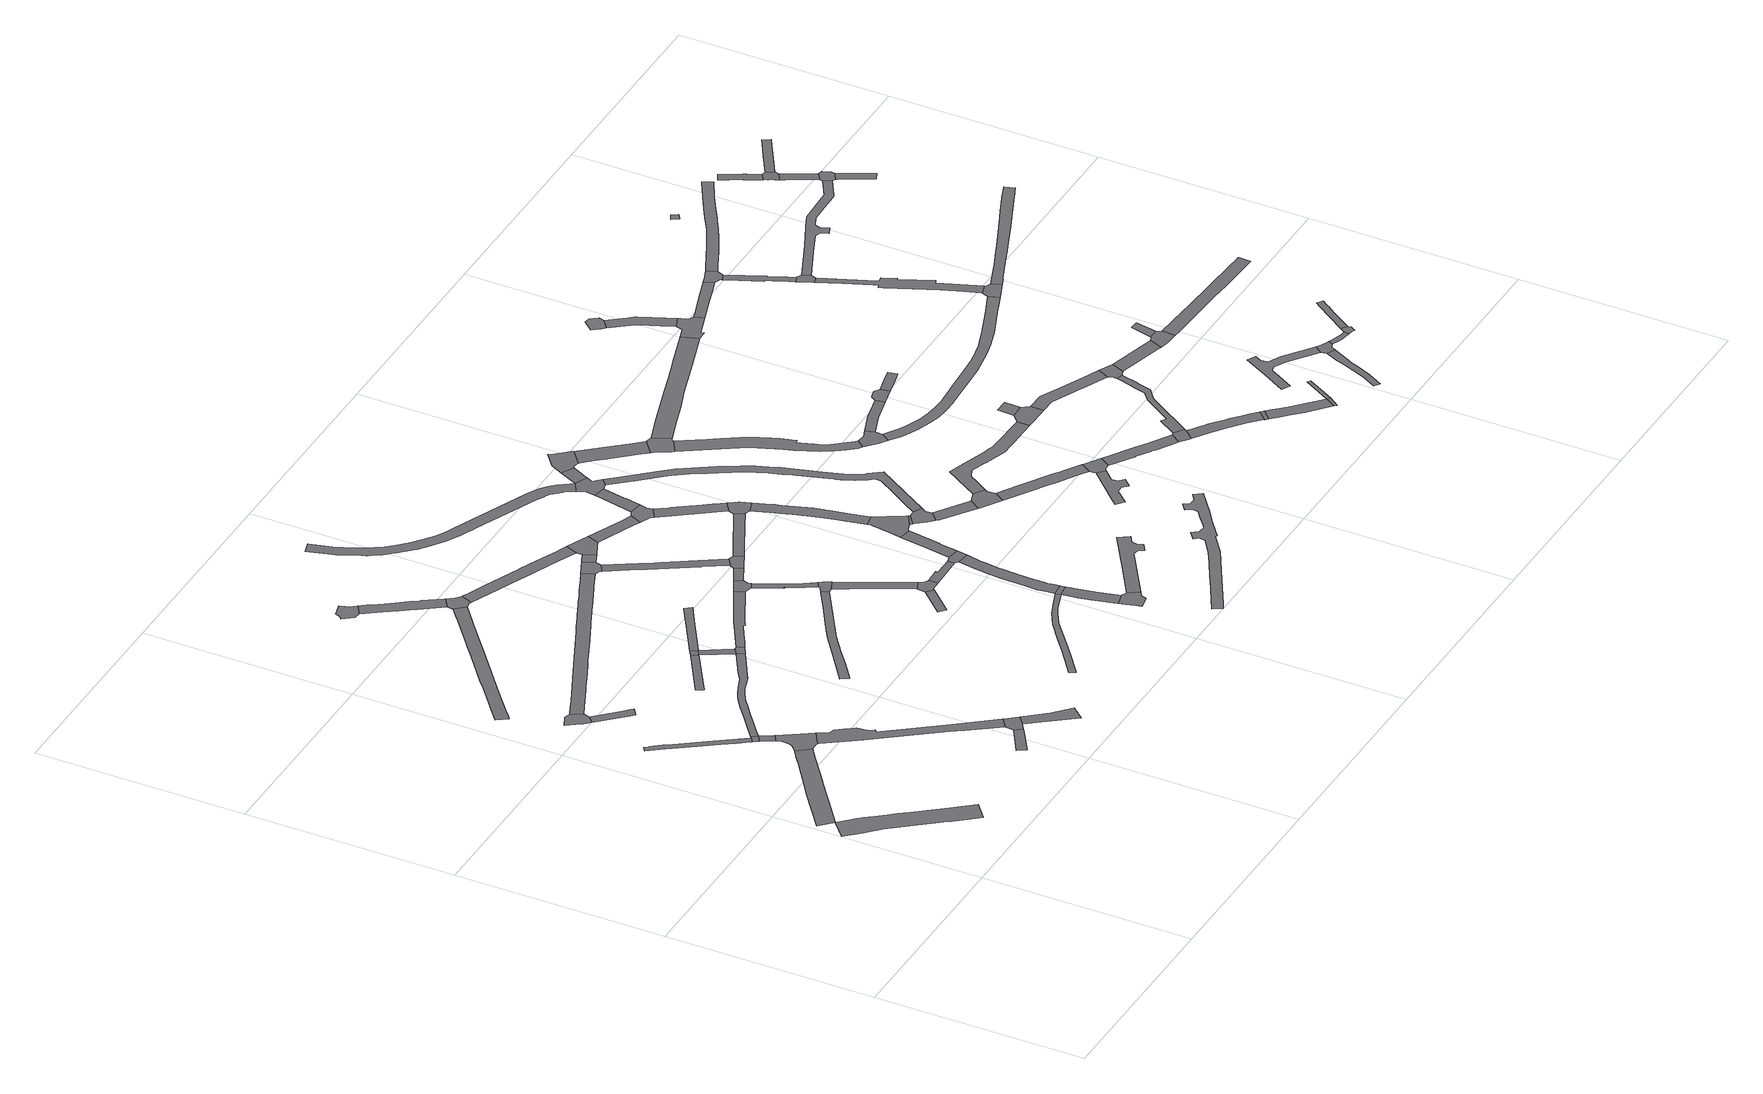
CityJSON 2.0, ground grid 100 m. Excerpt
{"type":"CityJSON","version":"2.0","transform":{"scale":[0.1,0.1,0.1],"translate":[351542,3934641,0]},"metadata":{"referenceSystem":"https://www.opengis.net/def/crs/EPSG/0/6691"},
"CityObjects":{
"road1":{"type":"Road","attributes":{"function":"3","RoadStructureAttribute.sectionType":"1"},"geometry":[{"type":"MultiSurface","lod":"1","boundaries":[[[0,1,2,3,4,5,6,7,8,9,10,11,12,13,14,15,16,17,18,19,20,21,22,23,24]]]}]},
"road2":{"type":"Road","attributes":{"RoadStructureAttribute.sectionType":"1"},"geometry":[{"type":"MultiSurface","lod":"1","boundaries":[[[10,25,26,27,28,29,30,31,32,33,34,35,36,37,38,39,40]]]}]},
"road3":{"type":"Road","attributes":{"RoadStructureAttribute.sectionType":"1"},"geometry":[{"type":"MultiSurface","lod":"1","boundaries":[[[41,42,43,44,45,46,47,48,49,50,51,52,53,54,55,56,57,58,59,60]]]}]},
"road4":{"type":"Road","geometry":[{"type":"MultiSurface","lod":"1","boundaries":[[[61,62,63,64,65,66,67,68]]]}]},
"road5":{"type":"Road","geometry":[{"type":"MultiSurface","lod":"1","boundaries":[[[51,69,70,71,52]]]}]},
"road6":{"type":"Road","attributes":{"RoadStructureAttribute.sectionType":"1"},"geometry":[{"type":"MultiSurface","lod":"1","boundaries":[[[70,69,72,73]]]}]},
"road7":{"type":"Road","geometry":[{"type":"MultiSurface","lod":"1","boundaries":[[[72,74,75,76,77,78,32,31,79,80,81,82,83,84,73]]]}]},
"road8":{"type":"Road","attributes":{"RoadStructureAttribute.sectionType":"1"},"geometry":[{"type":"MultiSurface","lod":"1","boundaries":[[[65,85,86,87,88,89,90,66]]]}]},
"road9":{"type":"Road","attributes":{"RoadStructureAttribute.sectionType":"1"},"geometry":[{"type":"MultiSurface","lod":"1","boundaries":[[[91,92,93,94,95,96,97,98,99,100,101,102,83,82,103,104,105,106,107,108]]]}]},
"road10":{"type":"Road","attributes":{"RoadStructureAttribute.sectionType":"1"},"geometry":[{"type":"MultiSurface","lod":"1","boundaries":[[[109,110,111,112,113]]]}]},
"road11":{"type":"Road","attributes":{"RoadStructureAttribute.sectionType":"1"},"geometry":[{"type":"MultiSurface","lod":"1","boundaries":[[[114,115,116,117,118,119,120,121,122,123,124,125,126,127,128,129,130,131,132,133,134,135,136,137,71,70]]]}]},
"road12":{"type":"Road","geometry":[{"type":"MultiSurface","lod":"1","boundaries":[[[138,91,108,139,109,113,140,141]]]}]},
"road13":{"type":"Road","attributes":{"RoadStructureAttribute.sectionType":"1"},"geometry":[{"type":"MultiSurface","lod":"1","boundaries":[[[142,143,144,145,146,147,148,149,150,151,152,153,154,155,156,157,158,159,160,161,162,163,164,165,166,167,168,169,170,171,172,173]]]}]},
"road14":{"type":"Road","attributes":{"RoadStructureAttribute.sectionType":"1"},"geometry":[{"type":"MultiSurface","lod":"1","boundaries":[[[140,174,175,176,141]]]}]},
"road15":{"type":"Road","attributes":{"RoadStructureAttribute.sectionType":"1"},"geometry":[{"type":"MultiSurface","lod":"1","boundaries":[[[177,178,179,180,127,181,182,180,183]]]}]},
"road16":{"type":"Road","attributes":{"RoadStructureAttribute.sectionType":"1"},"geometry":[{"type":"MultiSurface","lod":"1","boundaries":[[[67,184,185,186,187,188,189,190,191,192,193,194,195,196,197,198,199,200,201,202,203,204,205,206,207,208,209,210,211,212,213,214,215,216,217,218,219,220,221,222,223,224,225,68]]]}]},
"road17":{"type":"Road","geometry":[{"type":"MultiSurface","lod":"1","boundaries":[[[180,182,226,183]]]}]},
"road18":{"type":"Road","geometry":[{"type":"MultiSurface","lod":"1","boundaries":[[[227,228,229,230,231,232,233,234,235,236]]]}]},
"road19":{"type":"Road","geometry":[{"type":"MultiSurface","lod":"1","boundaries":[[[127,126,237,238,239,181]]]}]},
"road20":{"type":"Road","attributes":{"RoadStructureAttribute.sectionType":"1"},"geometry":[{"type":"MultiSurface","lod":"1","boundaries":[[[240,241,242,243,244,245,246,247,248,232,231,249,250,251,252,253]]]}]},
"road21":{"type":"Road","attributes":{"RoadStructureAttribute.sectionType":"1"},"geometry":[{"type":"MultiSurface","lod":"1","boundaries":[[[254,255,256,257,258,226,182]]]}]},
"road22":{"type":"Road","geometry":[{"type":"MultiSurface","lod":"1","boundaries":[[[172,259,260,261,262,263,240,253,264,173]]]}]},
"road23":{"type":"Road","attributes":{"RoadStructureAttribute.sectionType":"1"},"geometry":[{"type":"MultiSurface","lod":"1","boundaries":[[[265,266,267,268,269,270,271,272,273,274,275]]]}]},
"road24":{"type":"Road","attributes":{"RoadStructureAttribute.sectionType":"1"},"geometry":[{"type":"MultiSurface","lod":"1","boundaries":[[[276,277,278,279,239,238,280,281,282,283,284,285,286]]]}]},
"road25":{"type":"Road","attributes":{"RoadStructureAttribute.sectionType":"1"},"geometry":[{"type":"MultiSurface","lod":"1","boundaries":[[[287,288,289,290,291,292,293,294,295,296,297,298,261,260,299,300,301,302,303,304,305]]]}]},
"road26":{"type":"Road","attributes":{"RoadStructureAttribute.sectionType":"1"},"geometry":[{"type":"MultiSurface","lod":"1","boundaries":[[[306,307,308,309,310,311,312,313,314,315,316,317,318,319,320,321,322,323,324,325,326,327,328,329,330,331,332,333,334,335,336,337,338,323,339]]]}]},
"road27":{"type":"Road","geometry":[{"type":"MultiSurface","lod":"1","boundaries":[[[340,341,276,286,342,343,344,345,346]]]}]},
"road28":{"type":"Road","geometry":[{"type":"MultiSurface","lod":"1","boundaries":[[[347,348,349,206,205,350,351]]]}]},
"road29":{"type":"Road","attributes":{"RoadStructureAttribute.sectionType":"1"},"geometry":[{"type":"MultiSurface","lod":"1","boundaries":[[[352,353,354,343,342,355,356,357,358,359,360,361,362,363,364]]]}]},
"road30":{"type":"Road","attributes":{"RoadStructureAttribute.sectionType":"1"},"geometry":[{"type":"MultiSurface","lod":"1","boundaries":[[[365,366,367,368]]]}]},
"road31":{"type":"Road","geometry":[{"type":"MultiSurface","lod":"1","boundaries":[[[369,275,274,370,371,372,352,364]]]}]},
"road32":{"type":"Road","attributes":{"RoadStructureAttribute.sectionType":"1"},"geometry":[{"type":"MultiSurface","lod":"1","boundaries":[[[345,373,374,375,376,346]]]}]},
"road33":{"type":"Road","attributes":{"RoadStructureAttribute.sectionType":"1"},"geometry":[{"type":"MultiSurface","lod":"1","boundaries":[[[377,349,348,378]]]}]},
"road34":{"type":"Road","attributes":{"RoadStructureAttribute.sectionType":"1"},"geometry":[{"type":"MultiSurface","lod":"1","boundaries":[[[379,380,381,382,383,384,385,386,387,388,389,347,351]]]}]},
"road35":{"type":"Road","attributes":{"RoadStructureAttribute.sectionType":"1"},"geometry":[{"type":"MultiSurface","lod":"1","boundaries":[[[370,390,391,392,393,394,395,396,397,371]]]}]},
"road36":{"type":"Road","geometry":[{"type":"MultiSurface","lod":"1","boundaries":[[[398,394,393,365,368,399,400,401]]]}]},
"road37":{"type":"Road","geometry":[{"type":"MultiSurface","lod":"1","boundaries":[[[402,384,383,375,374,403,404]]]}]},
"road38":{"type":"Road","geometry":[{"type":"MultiSurface","lod":"1","boundaries":[[[405,406,407,408,287,305,377,378]]]}]},
"road39":{"type":"Road","geometry":[{"type":"MultiSurface","lod":"1","boundaries":[[[409,410,411,331,330,412,413,414,415]]]}]},
"road40":{"type":"Road","geometry":[{"type":"MultiSurface","lod":"1","boundaries":[[[323,338,416,417,339]]]}]},
"road41":{"type":"Road","attributes":{"RoadStructureAttribute.sectionType":"1"},"geometry":[{"type":"MultiSurface","lod":"1","boundaries":[[[400,418,419,420,421,422,423,401]]]}]},
"road42":{"type":"Road","attributes":{"RoadStructureAttribute.sectionType":"1"},"geometry":[{"type":"MultiSurface","lod":"1","boundaries":[[[424,425,426,427,428,429,430,431,432,433,434,435,436,437,438,439,440,441,442,443,444,445,446,447,448,449,450,451,452,453,454,455,456,457,458,459,460,461,462,463,464,465,466,467,468,469,470,471,472,473,474,475,476,477,478,479]]]}]},
"road43":{"type":"Road","attributes":{"RoadStructureAttribute.sectionType":"1"},"geometry":[{"type":"MultiSurface","lod":"1","boundaries":[[[480,481,482,483,484,485,486,487,488,489,490,491,492,493,417,416,494,495,496,497,498,499,500,501,502,503,504,505,506,507,508,509,510,511,512,513]]]}]},
"road44":{"type":"Road","attributes":{"RoadStructureAttribute.sectionType":"1"},"geometry":[{"type":"MultiSurface","lod":"1","boundaries":[[[514,407,406,515,516,517]]]}]},
"road45":{"type":"Road","attributes":{"RoadStructureAttribute.sectionType":"1"},"geometry":[{"type":"MultiSurface","lod":"1","boundaries":[[[518,519,520,521,522,523,524,525,402,404]]]}]},
"road46":{"type":"Road","geometry":[{"type":"MultiSurface","lod":"1","boundaries":[[[526,420,419,480,513,527,528,529]]]}]},
"road47":{"type":"Road","geometry":[{"type":"MultiSurface","lod":"1","boundaries":[[[516,530,531,532,533,534,535,536,517]]]}]},
"road48":{"type":"Road","attributes":{"RoadStructureAttribute.sectionType":"1"},"geometry":[{"type":"MultiSurface","lod":"1","boundaries":[[[537,538,539,540,541,542,543,544,526,529]]]}]},
"road49":{"type":"Road","attributes":{"RoadStructureAttribute.sectionType":"1"},"geometry":[{"type":"MultiSurface","lod":"1","boundaries":[[[545,546,547,548,549,550,551,552,553,554,411,410]]]}]},
"road50":{"type":"Road","attributes":{"RoadStructureAttribute.sectionType":"1"},"geometry":[{"type":"MultiSurface","lod":"1","boundaries":[[[555,556,557,558,559,560,561,533,532,562,563,564]]]}]},
"road51":{"type":"Road","attributes":{"RoadStructureAttribute.sectionType":"1"},"geometry":[{"type":"MultiSurface","lod":"1","boundaries":[[[565,566,536,535,567,568,569,570]]]}]},
"road52":{"type":"Road","geometry":[{"type":"MultiSurface","lod":"1","boundaries":[[[571,572,573,574,575,576,555,564,523,522,577]]]}]},
"road53":{"type":"Road","geometry":[{"type":"MultiSurface","lod":"1","boundaries":[[[578,579,580,581,582,583,584,585,586,587,588,542,541,589,590,591]]]}]},
"road54":{"type":"Road","attributes":{"RoadStructureAttribute.sectionType":"1"},"geometry":[{"type":"MultiSurface","lod":"1","boundaries":[[[592,593,594,595,596,597,598,599,582,581,600,601,602,603,604,605,606,607,608,609,610,571,577]]]}]},
"road55":{"type":"Road","attributes":{"RoadStructureAttribute.sectionType":"1"},"geometry":[{"type":"MultiSurface","lod":"1","boundaries":[[[611,612,613,614,578,591]]]}]},
"road56":{"type":"Road","attributes":{"RoadStructureAttribute.sectionType":"1"},"geometry":[{"type":"MultiSurface","lod":"1","boundaries":[[[615,616,617,618,619,620,621,622,623,624,625,626,627,628,629,630,631,632,633,634,635,636,637,638,639,640,641,642,643,644]]]}]},
"road57":{"type":"Road","geometry":[{"type":"MultiSurface","lod":"1","boundaries":[[[424,479,645,646,570,569,647,648,649,650]]]}]},
"road58":{"type":"Road","geometry":[{"type":"MultiSurface","lod":"1","boundaries":[[[651,652,653,654,613,612,655,656,657,658]]]}]},
"road59":{"type":"Road","attributes":{"RoadStructureAttribute.sectionType":"7"},"geometry":[{"type":"MultiSurface","lod":"1","boundaries":[[[659,660,661,662,663,424,650]]]}]},
"road60":{"type":"Road","attributes":{"RoadStructureAttribute.sectionType":"1"},"geometry":[{"type":"MultiSurface","lod":"1","boundaries":[[[657,664,665,666,667,658]]]}]},
"road61":{"type":"Road","attributes":{"RoadStructureAttribute.sectionType":"1"},"geometry":[{"type":"MultiSurface","lod":"1","boundaries":[[[647,668,669,670,671,672,673,674,675,676,677,678,679,680,681,682,683,684,685,686,687,688,689,690,691,692,693,694,695,696,697,698,699,653,652,700,701,702,703,704,705,706,707,708,709,710,711,712,713,714,715,716,717,718,719,720,648]]]}]},
"road62":{"type":"Road","geometry":[{"type":"MultiSurface","lod":"1","boundaries":[[[721,722,723,724,725,726,727,728,729,662,661]]]}]},
"road63":{"type":"Road","geometry":[{"type":"MultiSurface","lod":"1","boundaries":[[[666,665,730,731,732,733,734,735,736]]]}]},
"road64":{"type":"Road","attributes":{"RoadStructureAttribute.sectionType":"1"},"geometry":[{"type":"MultiSurface","lod":"1","boundaries":[[[737,738,739,724,723,740,741,742,743,744,745]]]}]},
"road65":{"type":"Road","geometry":[{"type":"MultiSurface","lod":"1","boundaries":[[[746,737,745,747,748,749,750,751,752]]]}]},
"road66":{"type":"Road","attributes":{"RoadStructureAttribute.sectionType":"1"},"geometry":[{"type":"MultiSurface","lod":"1","boundaries":[[[753,754,755,756,757,733,732,758,759,760,761,762,763,764,765]]]}]},
"road67":{"type":"Road","attributes":{"RoadStructureAttribute.sectionType":"1"},"geometry":[{"type":"MultiSurface","lod":"1","boundaries":[[[766,767,768,769,770,771,772,773,774,775,776]]]}]},
"road68":{"type":"Road","attributes":{"RoadStructureAttribute.sectionType":"1"},"geometry":[{"type":"MultiSurface","lod":"1","boundaries":[[[777,778,779,780,781,782,783,784,785,786,787,788,789,790,791,792,793,794,795,796,797,798,799,800,801,802,803,804,805,806,750,749,807,808,809,810,811,812,813,814,815,816,817,818,819,820,821,822]]]}]},
"road69":{"type":"Road","attributes":{"RoadStructureAttribute.sectionType":"1"},"geometry":[{"type":"MultiSurface","lod":"1","boundaries":[[[823,824,825,826,827,828,829,830,831,832,833,834,736,735,835,836,837,838,839,840,841,842,843,844,845,846,847,848]]]}]},
"road70":{"type":"Road","geometry":[{"type":"MultiSurface","lod":"1","boundaries":[[[776,775,849,850,851,852,853,854,753,765]]]}]},
"road71":{"type":"Road","geometry":[{"type":"MultiSurface","lod":"1","boundaries":[[[855,856,857,822,821,858,859,860]]]}]},
"road72":{"type":"Road","attributes":{"RoadStructureAttribute.sectionType":"1"},"geometry":[{"type":"MultiSurface","lod":"1","boundaries":[[[861,862,863,864,865,866,867,868,851,850,869,870,871,872,873,874,875,876]]]}]},
"road73":{"type":"Road","attributes":{"RoadStructureAttribute.sectionType":"1"},"geometry":[{"type":"MultiSurface","lod":"1","boundaries":[[[877,878,856,855,879,880]]]}]},
"road74":{"type":"Road","attributes":{"RoadStructureAttribute.sectionType":"1"},"geometry":[{"type":"MultiSurface","lod":"1","boundaries":[[[881,882,883,884,885,886,887,888,889,890,891,892,893,746,752]]]}]},
"road75":{"type":"Road","geometry":[{"type":"MultiSurface","lod":"1","boundaries":[[[894,895,861,876,896,897,898,899]]]}]},
"road76":{"type":"Road","geometry":[{"type":"MultiSurface","lod":"1","boundaries":[[[900,901,902,903,904,905,906,823,848]]]}]},
"road77":{"type":"Road","attributes":{"RoadStructureAttribute.sectionType":"1"},"geometry":[{"type":"MultiSurface","lod":"1","boundaries":[[[907,908,905,904]]]}]},
"road78":{"type":"Road","attributes":{"RoadStructureAttribute.sectionType":"1"},"geometry":[{"type":"MultiSurface","lod":"1","boundaries":[[[909,910,911,912,877,880]]]}]},
"road79":{"type":"Road","attributes":{"RoadStructureAttribute.sectionType":"1"},"geometry":[{"type":"MultiSurface","lod":"1","boundaries":[[[898,913,914,915,916,917,918,919,920,921,922,923,924,925,926,927,928,929,930,931,932,899]]]}]},
"road80":{"type":"Road","attributes":{"RoadStructureAttribute.sectionType":"1"},"geometry":[{"type":"MultiSurface","lod":"1","boundaries":[[[933,934,935,936,910,909]]]}]},
"road81":{"type":"Road","attributes":{"RoadStructureAttribute.sectionType":"1"},"geometry":[{"type":"MultiSurface","lod":"1","boundaries":[[[937,938,939,940,941,942,943,944,945,946,947,948,949,950,951,952,895,894]]]}]},
"road82":{"type":"Road","geometry":[{"type":"MultiSurface","lod":"1","boundaries":[[[953,954,955,922,921,956]]]}]},
"road83":{"type":"Road","attributes":{"RoadStructureAttribute.sectionType":"1"},"geometry":[{"type":"MultiSurface","lod":"1","boundaries":[[[902,957,958,959,960,961,962,963,964,965,903]]]}]},
"road84":{"type":"Road","attributes":{"RoadStructureAttribute.sectionType":"1"},"geometry":[{"type":"MultiSurface","lod":"1","boundaries":[[[966,967,968,969,970,971,972,973,974,975,976,977,978,979,980,954,953]]]}]},
"road85":{"type":"Road","attributes":{"RoadStructureAttribute.sectionType":"1"},"geometry":[{"type":"MultiSurface","lod":"1","boundaries":[[[859,981,982,983,984,985,986,987,988,989,990,991,992,993,994,995,996,997,998,999,1000,1001,1002,1003,1004,1005,1006,1007,1008,1009,1010,1011,1012,1013,1014,1015,1016,1017,1018,1019,1020,1021,1022,1023,1024,860]]]}]},
"road86":{"type":"Road","geometry":[{"type":"MultiSurface","lod":"1","boundaries":[[[1025,1026,972,971]]]}]},
"road87":{"type":"Road","geometry":[{"type":"MultiSurface","lod":"1","boundaries":[[[1027,1028,1029,1030,1031,1032,1033]]]}]},
"road88":{"type":"Road","attributes":{"RoadStructureAttribute.sectionType":"1"},"geometry":[{"type":"MultiSurface","lod":"1","boundaries":[[[1032,1034,1035,1036,1037,1038,1039,1040,1041,1042,1043,1044,1045,1046,1047,1033]]]}]},
"road89":{"type":"Road","geometry":[{"type":"MultiSurface","lod":"1","boundaries":[[[962,961,1048,1049,944,943,1050,1051]]]}]},
"road90":{"type":"Road","geometry":[{"type":"MultiSurface","lod":"1","boundaries":[[[1052,1053,1054,1055,1040,1039,1056,1057,887,886,1058,1059,1060,1061,1062]]]}]},
"road91":{"type":"Road","attributes":{"RoadStructureAttribute.sectionType":"1"},"geometry":[{"type":"MultiSurface","lod":"1","boundaries":[[[1063,1064,972,1026]]]}]},
"road92":{"type":"Road","attributes":{"RoadStructureAttribute.sectionType":"1"},"geometry":[{"type":"MultiSurface","lod":"1","boundaries":[[[1050,1065,1066,1067,1068,1051]]]}]},
"road93":{"type":"Road","attributes":{"RoadStructureAttribute.sectionType":"1"},"geometry":[{"type":"MultiSurface","lod":"1","boundaries":[[[1069,1070,1071,1072,1073,1074,1075,1076,1077,1078,1079,1080,1081,1082]]]}]},
"road94":{"type":"Road","attributes":{"RoadStructureAttribute.sectionType":"1"},"geometry":[{"type":"MultiSurface","lod":"1","boundaries":[[[1083,1084,1085,1086,1087,1088,1089,1090,1091,1092,1093,1094,1095,1096]]]}]},
"road95":{"type":"Road","attributes":{"RoadStructureAttribute.sectionType":"1"},"geometry":[{"type":"MultiSurface","lod":"1","boundaries":[[[1097,1098,1099,1100,1101,1102,1103,1104,1052,1062]]]}]},
"road96":{"type":"Road","geometry":[{"type":"MultiSurface","lod":"1","boundaries":[[[1105,1106,1067,1066,1107,1108,1109,1110,1111,1112]]]}]},
"road97":{"type":"Road","attributes":{"RoadStructureAttribute.sectionType":"1"},"geometry":[{"type":"MultiSurface","lod":"1","boundaries":[[[1111,1113,1114,1115,1112]]]}]},
"road98":{"type":"Road","geometry":[{"type":"MultiSurface","lod":"1","boundaries":[[[1081,1096,1095,1116,1117,1118,1119,1120,1082]]]}]},
"road99":{"type":"Road","geometry":[{"type":"MultiSurface","lod":"1","boundaries":[[[1121,1122,1123,1124,1125,1126,1127,1128,1100,1099]]]}]},
"road100":{"type":"Road","attributes":{"RoadStructureAttribute.sectionType":"1"},"geometry":[{"type":"MultiSurface","lod":"1","boundaries":[[[1122,1129,1130,1131,1132,1133,1134,1135,1136,1137,1138,1139,1123]]]}]},
"road101":{"type":"Road","attributes":{"RoadStructureAttribute.sectionType":"1"},"geometry":[{"type":"MultiSurface","lod":"1","boundaries":[[[1117,1140,1141,1142,1143,1144,1145,1146,1147,1118]]]}]},
"road102":{"type":"Road","geometry":[{"type":"MultiSurface","lod":"1","boundaries":[[[1148,1135,1134,1149,1150,1151]]]}]},
"road103":{"type":"Road","attributes":{"RoadStructureAttribute.sectionType":"1"},"geometry":[{"type":"MultiSurface","lod":"1","boundaries":[[[1152,1153,1154,1155,1156,1157,1158,1159,1160,1161,1162,1150,1149,1163,1164,1165,1166,1167,1168,1169,1170,1171,1172,1173,1174]]]}]},
"road104":{"type":"Road","geometry":[{"type":"MultiSurface","lod":"1","boundaries":[[[1175,1176,1177,1144,1143,1178,1179,1180]]]}]},
"road105":{"type":"Road","geometry":[{"type":"MultiSurface","lod":"1","boundaries":[[[1181,1182,1174,1173,1001,1000,1183]]]}]},
"road106":{"type":"Road","attributes":{"RoadStructureAttribute.sectionType":"1"},"geometry":[{"type":"MultiSurface","lod":"1","boundaries":[[[1184,1185,1186,1176,1175,1187,1188,1189,1190,1191,1192]]]}]},
"road107":{"type":"Road","attributes":{"RoadStructureAttribute.sectionType":"1"},"geometry":[{"type":"MultiSurface","lod":"1","boundaries":[[[1193,1194,1195,1196,1197,1198,1199,1200,1201,1202,1203,1204,1205,1206,1207,1208,1209,1210,1211,1212,1213,1214,1215,1216,1217,1218,1219,1220,1110,1109]]]}]},
"road108":{"type":"Road","attributes":{"RoadStructureAttribute.sectionType":"1"},"geometry":[{"type":"MultiSurface","lod":"1","boundaries":[[[1221,1222,1223,1224,1225,1226,1227,1228,1229,1230,1231,1125,1124,1232,1233,1234,1235,1236,1237,1238,1239,1240,1241,1242,1243,1244]]]}]},
"road109":{"type":"Road","geometry":[{"type":"MultiSurface","lod":"1","boundaries":[[[1245,1246,1247,1248]]]}]},
"road110":{"type":"Road","attributes":{"RoadStructureAttribute.sectionType":"1"},"geometry":[{"type":"MultiSurface","lod":"1","boundaries":[[[1249,1250,1251,1252,1253,1148,1151,1254,1255,1256,1257,1258,1259,1260,1261,1262,1263,1264,1265,1266,1267,1268,1269]]]}]},
"road111":{"type":"Road","attributes":{"RoadStructureAttribute.sectionType":"1"},"geometry":[{"type":"MultiSurface","lod":"1","boundaries":[[[1270,1271,1272,1273,1274,1275,1276,1277,1278,1279,1280,1281,1282,1283,1284,1285,1286,1287,1288,1289,1290,1291,1292,1181,1183]]]}]},
"road112":{"type":"Road","attributes":{"RoadStructureAttribute.sectionType":"1"},"geometry":[{"type":"MultiSurface","lod":"1","boundaries":[[[1293,1294,1295,1296,1297,1298,1299,1300,1301,1302,1303,1304,1305,1306,1307,1308,1309]]]}]},
"road113":{"type":"Road","geometry":[{"type":"MultiSurface","lod":"1","boundaries":[[[1310,1303,1302,1311,1312,1313,1314,1315,1316,1317,1318]]]}]},
"road114":{"type":"Road","attributes":{"RoadStructureAttribute.sectionType":"1"},"geometry":[{"type":"MultiSurface","lod":"1","boundaries":[[[1319,1320,1321,1322,1323,1324,1325,1326,1327,1328,1329,1330,1331,1332,1317,1316]]]}]},
"road115":{"type":"Road","geometry":[{"type":"MultiSurface","lod":"1","boundaries":[[[1333,1327,1326,1269,1268,1334,1335,1336]]]}]},
"road116":{"type":"Road","attributes":{"RoadStructureAttribute.sectionType":"1"},"geometry":[{"type":"MultiSurface","lod":"1","boundaries":[[[1334,1337,1338,1339,1340,1341,1342,1343,1335]]]}]},
"road117":{"type":"Road","attributes":{"RoadStructureAttribute.sectionType":"1"},"geometry":[{"type":"MultiSurface","lod":"1","boundaries":[[[1344,1345,1346,1347,1348,1349,1310,1318]]]}]}
},
"vertices":[
[416,346,0],[404,360,0],[381,390,0],[299,495,0],[266,537,0],[240,570,0],[204,614,0],[174,652,0],[146,683,0],[132,697,0],[86,741,0],[7,670,0],[71,601,0],[136,537,0],[170,495,0],[171,494,0],[231,422,0],[267,377,0],[278,362,0],[300,334,0],[307,325,0],[318,308,0],[362,252,0],[405,199,0],[484,263,0],
[215,839,0],[222,844,0],[326,923,0],[330,926,0],[465,1028,0],[502,1056,0],[532,1076,0],[484,1139,0],[454,1118,0],[449,1115,0],[432,1102,0],[399,1077,0],[398,1076,0],[276,987,0],[223,949,0],[27,801,0],
[232,1652,0],[244,1636,0],[246,1633,0],[257,1619,0],[264,1609,0],[326,1521,0],[382,1441,0],[383,1440,0],[421,1384,0],[456,1333,0],[460,1328,0],[484,1346,0],[377,1498,0],[279,1638,0],[266,1656,0],[232,1698,0],[229,1702,0],[228,1704,0],[215,1721,0],[192,1703,0],
[260,2120,0],[208,2095,0],[236,2054,0],[255,2026,0],[279,2000,0],[312,2029,0],[319,2059,0],[290,2111,0],
[475,1304,0],[510,1326,0],[491,1351,0],
[513,1244,0],[548,1266,0],
[519,1228,0],[520,1208,0],[518,1183,0],[514,1169,0],[497,1149,0],[549,1078,0],[556,1078,0],[557,1078,0],[574,1076,0],[641,1118,0],[608,1171,0],
[398,1875,0],[413,1860,0],[450,1885,0],[451,1886,0],[433,1905,0],[420,1918,0],
[1095,459,0],[999,584,0],[949,649,0],[766,895,0],[776,903,0],[765,924,0],[761,930,0],[754,984,0],[727,1018,0],[722,1025,0],[697,1059,0],[673,1066,0],[578,1070,0],[689,915,0],[701,899,0],[909,619,0],[947,566,0],[1048,423,0],
[1045,383,0],[915,303,0],[938,264,0],[1062,343,0],[1069,348,0],
[548,1356,0],[590,1390,0],[629,1421,0],[686,1466,0],[728,1499,0],[772,1524,0],[794,1535,0],[873,1561,0],[879,1565,0],[889,1571,0],[932,1597,0],[995,1633,0],[1031,1653,0],[1012,1687,0],[891,1615,0],[855,1589,0],[792,1564,0],[756,1550,0],[735,1538,0],[709,1522,0],[688,1508,0],[666,1490,0],[611,1447,0],[577,1419,0],
[1110,441,0],[1048,409,0],[1100,369,0],[1141,403,0],
[715,2868,0],[712,2866,0],[648,2814,0],[560,2742,0],[544,2729,0],[514,2705,0],[484,2680,0],[448,2651,0],[442,2646,0],[343,2566,0],[320,2547,0],[312,2540,0],[244,2483,0],[201,2449,0],[198,2446,0],[193,2442,0],[170,2423,0],[108,2374,0],[143,2323,0],[165,2341,0],[185,2359,0],[241,2405,0],[253,2416,0],[378,2518,0],[532,2643,0],[610,2706,0],[624,2717,0],[688,2769,0],[696,2775,0],[720,2795,0],[803,2862,0],[764,2908,0],
[1254,168,0],[1308,228,0],[1229,300,0],
[706,1726,0],[694,1718,0],[713,1686,0],[932,1825,0],[1043,1709,0],[962,1843,0],[914,1854,0],
[410,2101,0],[437,2113,0],[541,2161,0],[550,2164,0],[558,2168,0],[646,2208,0],[683,2225,0],[743,2252,0],[819,2287,0],[834,2294,0],[853,2302,0],[936,2340,0],[939,2342,0],[970,2355,0],[1054,2394,0],[1069,2400,0],[1076,2404,0],[1092,2411,0],[1117,2422,0],[1180,2451,0],[1181,2451,0],[1269,2491,0],[1244,2546,0],[1225,2537,0],[1213,2532,0],[1208,2529,0],[1129,2494,0],[1089,2475,0],[1052,2459,0],[1023,2446,0],[1016,2443,0],[944,2410,0],[883,2382,0],[874,2378,0],[851,2367,0],[848,2366,0],[673,2285,0],[583,2244,0],[428,2173,0],[425,2171,0],[351,2138,0],[342,2135,0],
[944,1873,0],
[504,3336,0],[493,3308,0],[480,3298,0],[520,3250,0],[550,3246,0],[599,3280,0],[579,3307,0],[570,3327,0],[565,3336,0],[561,3351,0],
[1038,1657,0],[1076,1678,0],[1057,1710,0],
[816,2974,0],[757,3058,0],[756,3059,0],[754,3061,0],[734,3089,0],[728,3098,0],[693,3147,0],[637,3225,0],[622,3248,0],[607,3165,0],[647,3108,0],[673,3070,0],[692,3044,0],[766,2938,0],
[1151,1957,0],[1236,2009,0],[1212,2039,0],[1192,2026,0],[1104,1972,0],
[831,2866,0],[841,2862,0],[865,2917,0],[849,2931,0],[842,2937,0],[764,2912,0],
[1489,1517,0],[1388,1454,0],[1305,1402,0],[1204,1328,0],[1045,1211,0],[1069,1175,0],[1150,1237,0],[1232,1301,0],[1319,1367,0],[1604,1547,0],[1585,1577,0],
[1419,1907,0],[1239,1815,0],[1227,1809,0],[1226,1808,0],[1100,1692,0],[1161,1727,0],[1210,1755,0],[1215,1757,0],[1219,1750,0],[1249,1768,0],[1441,1864,0],
[1398,2691,0],[1357,2708,0],[1347,2712,0],[1297,2734,0],[1242,2757,0],[1161,2792,0],[1159,2793,0],[1072,2830,0],[1019,2852,0],[984,2867,0],[898,2903,0],[868,2916,0],[938,2820,0],[977,2804,0],[1035,2779,0],[1045,2775,0],[1154,2728,0],[1252,2686,0],[1374,2634,0],
[1953,659,0],[1910,641,0],[1907,640,0],[1893,635,0],[1821,593,0],[1730,523,0],[1682,484,0],[1658,465,0],[1533,369,0],[1545,340,0],[1667,434,0],[1672,439,0],[1699,460,0],[1838,572,0],[1901,610,0],[1935,626,0],[1948,631,0],[2032,661,0],[2041,605,0],[2044,585,0],[2056,530,0],[2063,496,0],[2080,435,0],[2082,426,0],[2085,415,0],[2143,430,0],[2123,509,0],[2115,541,0],[2107,580,0],[2106,586,0],[2106,588,0],[2105,593,0],[2092,670,0],[2023,684,0],
[1474,1936,0],[1451,1924,0],[1477,1854,0],[1509,1869,0],[1503,1881,0],[1511,1909,0],[1492,1945,0],
[1339,2499,0],[1347,2527,0],[1325,2582,0],[1295,2482,0],[1300,2474,0],
[1645,1622,0],[1592,1696,0],[1569,1742,0],[1505,1799,0],[1540,1729,0],[1547,1734,0],[1548,1731,0],[1550,1726,0],[1584,1658,0],[1586,1652,0],[1609,1616,0],[1610,1614,0],[1615,1604,0],
[1788,1183,0],[1680,1068,0],[1710,1041,0],[1817,1156,0],
[1615,1596,0],[1626,1548,0],[1674,1571,0],[1659,1602,0],
[1530,1918,0],[1592,1948,0],[1574,1986,0],[1503,1950,0],
[1374,2605,0],[1399,2550,0],
[1363,2373,0],[1401,2311,0],[1522,2115,0],[1524,2113,0],[1588,2009,0],[1626,2037,0],[1559,2145,0],[1473,2281,0],[1460,2303,0],[1433,2346,0],[1424,2360,0],
[1661,1481,0],[1730,1351,0],[1769,1275,0],[1794,1224,0],[1835,1244,0],[1806,1305,0],[1801,1316,0],[1754,1409,0],
[1846,1221,0],[1823,1162,0],[1873,1165,0],[1871,1208,0],
[1653,2029,0],[1613,1958,0],[1674,1988,0],
[1453,2575,0],[1482,2588,0],[1507,2644,0],[1435,2675,0],
[2181,354,0],[2204,369,0],[2171,420,0],[2093,382,0],[2105,339,0],[2110,313,0],[2170,326,0],
[2088,694,0],[2028,686,0],
[1943,1168,0],[2037,1170,0],[2034,1201,0],[1953,1202,0],[1943,1202,0],[1943,1213,0],
[1832,2873,0],[1819,2891,0],[1788,2936,0],[1760,2964,0],[1743,2976,0],[1729,2987,0],[1696,3008,0],[1667,3023,0],[1393,3140,0],[1297,3180,0],[1271,3192,0],[1250,3201,0],[1215,3223,0],[1193,3238,0],[1123,3292,0],[1073,3343,0],[1063,3356,0],[1044,3378,0],[1021,3410,0],[989,3465,0],[965,3513,0],[958,3533,0],[943,3575,0],[924,3643,0],[914,3678,0],[858,3662,0],[891,3547,0],[896,3534,0],[904,3517,0],[941,3434,0],[949,3416,0],[950,3414,0],[960,3398,0],[987,3358,0],[1022,3319,0],[1026,3314,0],[1086,3249,0],[1089,3247,0],[1136,3207,0],[1194,3167,0],[1258,3132,0],[1259,3131,0],[1307,3111,0],[1325,3103,0],[1344,3095,0],[1462,3044,0],[1537,3011,0],[1613,2978,0],[1650,2962,0],[1682,2945,0],[1687,2943,0],[1708,2931,0],[1732,2907,0],[1749,2890,0],[1754,2885,0],[1780,2845,0],
[2053,1156,0],[2040,1083,0],[2039,1076,0],[2039,1072,0],[2032,1029,0],[2028,999,0],[2028,997,0],[2024,943,0],[2022,886,0],[2022,877,0],[2020,809,0],[2020,766,0],[2021,749,0],[2025,716,0],[2085,721,0],[2083,733,0],[2083,734,0],[2081,752,0],[2081,770,0],[2081,807,0],[2081,809,0],[2082,862,0],[2082,870,0],[2083,901,0],[2083,906,0],[2084,937,0],[2085,942,0],[2086,964,0],[2088,988,0],[2092,1023,0],[2097,1053,0],[2098,1061,0],[2100,1082,0],[2113,1149,0],
[1679,2569,0],[1670,2508,0],[1700,2495,0],[1724,2550,0],
[1695,1999,0],[1744,2023,0],[1862,2080,0],[1876,2087,0],[1960,2128,0],[1936,2170,0],[1904,2154,0],[1728,2067,0],
[2062,1209,0],[2117,1176,0],[2118,1181,0],[2121,1200,0],
[1748,2474,0],[1749,2474,0],[1759,2460,0],[1812,2493,0],[1807,2521,0],[1813,2554,0],[1752,2565,0],
[2125,1225,0],[2129,1247,0],[2135,1291,0],[2136,1292,0],[2162,1451,0],[2103,1460,0],[2090,1378,0],[2081,1327,0],
[2412,504,0],[2444,525,0],[2473,519,0],[2488,495,0],[2526,519,0],[2511,544,0],[2517,573,0],[2552,596,0],[2520,646,0],[2334,525,0],
[1994,2233,0],[1963,2278,0],[1959,2284,0],[1909,2355,0],[1902,2364,0],[1858,2428,0],[1852,2435,0],[1788,2420,0],[1943,2201,0],[1945,2199,0],
[1783,2720,0],[1781,2714,0],[1828,2631,0],[1830,2641,0],[1849,2745,0],[1790,2757,0],
[2043,2140,0],[2039,2151,0],[2033,2166,0],[2025,2190,0],[2012,2208,0],[2011,2210,0],[1985,2119,0],
[2260,1505,0],[2257,1511,0],[2215,1583,0],[2180,1642,0],[2124,1629,0],[2125,1624,0],[2127,1614,0],[2124,1598,0],[2120,1569,0],[2119,1565,0],[2110,1507,0],[2164,1457,0],[2169,1460,0],[2199,1469,0],
[2015,2040,0],[2036,1972,0],[2039,1964,0],[2069,1868,0],[2070,1867,0],[2082,1814,0],[2096,1755,0],[2104,1716,0],[2173,1673,0],[2167,1703,0],[2158,1744,0],[2142,1822,0],[2138,1839,0],[2136,1850,0],[2127,1890,0],[2084,2021,0],[2080,2034,0],[2076,2048,0],[2071,2062,0],
[2211,1467,0],[2215,1462,0],[2264,1498,0],[2263,1500,0],
[2288,20,0],[2441,104,0],[2624,205,0],[2716,277,0],[2721,270,0],[2807,337,0],[2852,370,0],[2866,380,0],[2978,468,0],[2950,504,0],[2917,478,0],[2887,481,0],[2867,508,0],[2832,481,0],[2852,454,0],[2848,424,0],[2811,395,0],[2768,361,0],[2749,348,0],[2719,352,0],[2696,382,0],[2656,351,0],[2674,329,0],[2669,299,0],[2600,249,0],[2528,209,0],[2441,161,0],[2417,148,0],[2229,45,0],[2253,1,0],
[1798,2802,0],[1798,2801,0],[1878,2753,0],[1910,2781,0],[1877,2818,0],[1890,2845,0],
[2321,1456,0],[2335,1478,0],[2294,1498,0],[2288,1498,0],[2220,1455,0],[2258,1411,0],[2281,1386,0],[2325,1425,0],
[1901,2868,0],[1922,2913,0],[1930,2929,0],[1875,2962,0],[1856,2923,0],
[2292,1373,0],[2443,1266,0],[2478,1317,0],[2401,1371,0],
[1974,2646,0],[2040,2573,0],[2050,2562,0],[2081,2522,0],[2084,2517,0],[2095,2500,0],[2101,2492,0],[2115,2472,0],[2145,2422,0],[2154,2408,0],[2202,2327,0],[2206,2320,0],[2220,2298,0],[2248,2243,0],[2256,2225,0],[2268,2196,0],[2280,2160,0],[2293,2120,0],[2302,2095,0],[2312,2064,0],[2345,1954,0],[2360,1909,0],[2362,1901,0],[2369,1881,0],[2393,1825,0],[2412,1793,0],[2421,1778,0],[2439,1753,0],[2439,1725,0],[2384,1639,0],[2370,1617,0],[2333,1559,0],[2412,1601,0],[2415,1606,0],[2464,1684,0],[2478,1706,0],[2490,1726,0],[2504,1746,0],[2460,1802,0],[2457,1807,0],[2434,1842,0],[2412,1894,0],[2385,1981,0],[2333,2149,0],[2325,2170,0],[2314,2199,0],[2293,2252,0],[2267,2304,0],[2218,2393,0],[2121,2544,0],[2069,2604,0],[2041,2637,0],[1963,2723,0],
[1941,2936,0],[1954,2934,0],[1970,2930,0],[2041,2988,0],[2034,2996,0],[2010,3025,0],[1977,3064,0],[1969,3074,0],[1903,3019,0],
[2452,1260,0],[2532,1208,0],[2545,1200,0],[2578,1252,0],[2574,1290,0],[2581,1302,0],[2529,1333,0],
[2245,2747,0],[2209,2790,0],[2113,2900,0],[1977,2923,0],[2012,2887,0],[2033,2862,0],[2047,2844,0],[2144,2734,0],[2179,2692,0],
[2278,2739,0],[2197,2671,0],[2227,2616,0],[2235,2604,0],[2300,2646,0],[2306,2656,0],[2317,2660,0],
[2935,1022,0],[2856,1073,0],[2845,1080,0],[2821,1096,0],[2680,1186,0],[2593,1168,0],[2642,1137,0],[2666,1121,0],[2722,1086,0],[2741,1074,0],[2763,1061,0],[2858,1001,0],[2903,971,0],
[2760,789,0],[2735,763,0],[2769,733,0],[2828,795,0],[2859,796,0],[2883,772,0],[2918,808,0],[2894,831,0],[2893,861,0],[2938,909,0],[2906,940,0],
[2652,1956,0],[2627,1984,0],[2622,1990,0],[2617,1996,0],[2607,2009,0],[2584,2041,0],[2559,2082,0],[2557,2087,0],[2555,2093,0],[2554,2099,0],[2552,2104,0],[2550,2110,0],[2548,2115,0],[2546,2121,0],[2544,2127,0],[2542,2132,0],[2540,2138,0],[2538,2143,0],[2528,2176,0],[2545,2181,0],[2538,2203,0],[2533,2217,0],[2523,2252,0],[2511,2288,0],[2491,2333,0],[2470,2373,0],[2453,2405,0],[2412,2471,0],[2394,2500,0],[2379,2524,0],[2404,2339,0],[2457,2200,0],[2473,2158,0],[2474,2157,0],[2474,2156,0],[2517,2055,0],[2527,2039,0],[2545,2009,0],[2545,2007,0],[2563,1982,0],[2573,1968,0],[2574,1966,0],[2577,1962,0],[2611,1923,0],[2628,1910,0],[2660,1948,0],
[3093,1412,0],[3092,1412,0],[3040,1413,0],[2960,1416,0],[2878,1419,0],[2857,1426,0],[2832,1433,0],[2739,1463,0],[2634,1497,0],[2630,1498,0],[2597,1445,0],[2559,1383,0],[2591,1319,0],[2595,1325,0],[2600,1334,0],[2605,1341,0],[2616,1359,0],[2641,1401,0],[2681,1419,0],[2757,1393,0],[2760,1391,0],[2868,1355,0],[2911,1355,0],[2951,1354,0],[3028,1353,0],[3092,1352,0],
[2947,918,0],[2979,921,0],[3012,971,0],[2970,998,0],[2969,999,0],[2945,1015,0],
[2753,1914,0],[2737,1956,0],[2700,1942,0],[2683,1862,0],[2720,1837,0],[2750,1880,0],
[3305,781,0],[3213,840,0],[3209,842,0],[3189,855,0],[3147,883,0],[3123,899,0],[3058,941,0],[3057,942,0],[3089,849,0],[3090,848,0],[3091,848,0],[3155,806,0],[3159,804,0],[3176,792,0],[3236,753,0],[3270,732,0],
[2960,2021,0],[2836,1994,0],[2849,1950,0],[2970,1977,0],
[2445,2702,0],[2538,2731,0],[2639,2768,0],[2769,2809,0],[2842,2833,0],[3031,2893,0],[3005,2973,0],[2821,2913,0],[2817,2912,0],[2713,2879,0],[2704,2876,0],[2614,2848,0],[2418,2786,0],
[3365,754,0],[3319,784,0],[3308,706,0],[3315,701,0],[3318,699,0],[3359,744,0],
[3124,1351,0],[3127,1351,0],[3220,1350,0],[3221,1412,0],[3193,1447,0],[3128,1445,0],[3125,1442,0],
[3196,1525,0],[3132,1526,0],
[3053,1996,0],[3043,2040,0],[3018,2057,0],[2977,2045,0],
[3319,698,0],[3353,675,0],[3395,644,0],[3437,614,0],[3469,589,0],[3472,586,0],[3486,576,0],[3527,540,0],[3585,487,0],[3626,530,0],[3594,560,0],[3566,585,0],[3526,620,0],[3508,634,0],[3475,660,0],[3447,682,0],[3431,693,0],[3414,705,0],[3386,725,0],[3361,743,0],
[3132,2014,0],[3178,2025,0],[3168,2068,0],[3132,2060,0],
[3483,938,0],[3509,978,0],[3563,1019,0],[3566,1031,0],[3580,1081,0],[3583,1093,0],[3603,1172,0],[3572,1181,0],[3550,1101,0],[3547,1089,0],[3534,1040,0],[3531,1028,0],[3490,994,0],[3462,950,0],[3402,857,0],[3377,874,0],
[3597,472,0],[3641,515,0],[3636,520,0],[3584,484,0],
[3291,1349,0],[3380,1308,0],[3438,1281,0],[3439,1280,0],[3563,1222,0],[3589,1278,0],[3516,1312,0],[3389,1371,0],[3305,1410,0],
[3625,444,0],[3665,404,0],[3712,357,0],[3727,343,0],[3762,310,0],[3807,270,0],[3842,320,0],[3841,321,0],[3802,356,0],[3770,386,0],[3754,400,0],[3717,437,0],[3707,447,0],[3669,486,0],[3667,488,0],
[2768,1803,0],[2769,1802,0],[2797,1786,0],[2855,1758,0],[2865,1755,0],[2915,1738,0],[2974,1722,0],[3030,1718,0],[3087,1719,0],[3128,1721,0],[3236,1728,0],[3353,1735,0],[3482,1757,0],[3555,1774,0],[3615,1794,0],[3638,1801,0],[3777,1856,0],[3795,1863,0],[3810,1868,0],[3885,1898,0],[3865,1947,0],[3767,1907,0],[3746,1899,0],[3615,1847,0],[3545,1824,0],[3541,1822,0],[3525,1817,0],[3475,1805,0],[3446,1799,0],[3439,1798,0],[3417,1794,0],[3409,1793,0],[3310,1785,0],[3192,1777,0],[3129,1772,0],[3121,1772,0],[3086,1769,0],[3035,1770,0],[2981,1777,0],[2931,1786,0],[2872,1808,0],[2851,1818,0],[2836,1826,0],[2818,1836,0],
[3819,259,0],[3856,308,0],
[2973,3341,0],[2949,3378,0],[2919,3382,0],[2880,3334,0],[2906,3299,0],[2920,3281,0],[2968,3317,0],
[2984,3198,0],[2997,3179,0],[3022,3123,0],[3040,3081,0],[3046,3068,0],[3066,3022,0],[3121,3046,0],[3101,3092,0],[3077,3147,0],[3052,3203,0],[3049,3210,0],[3047,3213,0],[3031,3234,0],[3018,3252,0],
[3575,1195,0],[3574,1191,0],[3629,1184,0],[3658,1246,0],
[3162,2989,0],[3142,2998,0],[3142,2999,0],[3126,3034,0],[3060,2990,0],[3053,2988,0],[3065,2894,0],[3076,2895,0],[3072,2910,0],[3149,2935,0],[3177,2944,0],
[3932,442,0],[3917,451,0],
[3849,1126,0],[3865,1121,0],[3888,1183,0],[3670,1241,0],
[4034,636,0],[3975,668,0],[3968,700,0],[3985,731,0],[3945,752,0],[3880,634,0],[3819,524,0],[3859,502,0],[3914,603,0],[3926,623,0],[3952,630,0],[4009,599,0],[4139,502,0],[4166,538,0],
[4116,412,0],[4113,407,0],[4102,367,0],[4057,257,0],[4018,186,0],[4046,170,0],[4086,243,0],[4116,314,0],[4133,357,0],[4144,376,0],[4144,377,0],[4147,383,0],[4183,455,0],[4146,473,0],
[3295,2983,0],[3388,3012,0],[3433,3026,0],[3410,3070,0],[3294,3032,0],[3224,3008,0],[3193,2998,0],[3176,2993,0],
[3913,1193,0],[3911,1192,0],[3899,1112,0],[3923,1110,0],[3971,1108,0],[3975,1172,0],[3959,1193,0],[3914,1196,0],
[3978,1295,0],[3977,1296,0],[3937,1299,0],
[4193,476,0],[4216,485,0],[4225,507,0],[4218,510,0],[4189,522,0],
[3462,3013,0],[3464,3007,0],[3497,3021,0],[3510,3053,0],[3490,3100,0],[3473,3093,0],[3431,3077,0],[3429,3077,0],
[3472,2989,0],[3534,2842,0],[3541,2843,0],[3555,2811,0],[3582,2748,0],[3592,2722,0],[3623,2736,0],[3620,2743,0],[3608,2771,0],[3575,2849,0],[3573,2854,0],
[4240,475,0],[4270,463,0],[4310,457,0],[4316,456,0],[4320,481,0],[4305,482,0],[4277,487,0],[4238,502,0],
[3651,2724,0],[3623,2650,0],[3655,2660,0],[3666,2687,0],
[3892,2095,0],[3855,2191,0],[3860,2193,0],[3871,2197,0],[3806,2347,0],[3811,2349,0],[3781,2415,0],[3764,2410,0],[3759,2414,0],[3756,2421,0],[3673,2619,0],[3672,2537,0],[3721,2417,0],[3729,2397,0],[3714,2391,0],[3723,2369,0],[3797,2201,0],[3811,2172,0],[3820,2148,0],[3844,2082,0],[3846,2078,0],[3880,1982,0],[3928,1997,0],
[4363,488,0],[4337,507,0],[4332,499,0],[4342,453,0],[4351,447,0],[4367,472,0],
[3956,1979,0],[3930,1991,0],[3974,1935,0],
[4459,684,0],[4442,661,0],[4393,590,0],[4398,540,0],[4420,572,0],[4450,616,0],[4452,619,0],[4468,642,0],[4485,665,0],
[4011,1105,0],[4058,1103,0],[4079,1102,0],[4090,1101,0],[4179,1096,0],[4198,1095,0],[4225,1094,0],[4321,1089,0],[4335,1088,0],[4419,1083,0],[4503,1078,0],[4515,1077,0],[4541,1076,0],[4607,1073,0],[4610,1132,0],[4603,1133,0],[4593,1133,0],[4542,1137,0],[4518,1138,0],[4498,1140,0],[4411,1144,0],[4333,1149,0],[4326,1149,0],[4236,1155,0],[4226,1155,0],[4193,1157,0],[4146,1160,0],[4057,1166,0],
[4072,3415,0],[3979,3363,0],[3903,3319,0],[3870,3300,0],[3852,3289,0],[3843,3283,0],[3828,3273,0],[3769,3237,0],[3715,3209,0],[3662,3181,0],[3516,3111,0],[3547,3070,0],[3643,3116,0],[3665,3126,0],[3736,3162,0],[3792,3193,0],[3845,3225,0],[3846,3225,0],[3856,3232,0],[3858,3233,0],[3942,3284,0],[3999,3318,0],[4005,3322,0],[4096,3371,0],
[3784,3374,0],[3812,3391,0],[3796,3421,0],[3765,3406,0],
[4223,2908,0],[4218,2908,0],[4045,2902,0],[3973,2869,0],[3849,2811,0],[3822,2756,0],[3934,2805,0],[3962,2795,0],[3978,2759,0],[4010,2775,0],[4014,2777,0],[3998,2812,0],[4008,2841,0],[4053,2862,0],[4161,2866,0],[4220,2868,0],[4233,2868,0],[4238,2871,0],[4243,2873,0],[4331,2925,0],[4312,2961,0],
[4013,1950,0],[4014,1951,0],[4129,1998,0],[4151,2007,0],[4205,2029,0],[4236,2042,0],[4375,2099,0],[4466,2138,0],[4517,2159,0],[4551,2174,0],[4575,2184,0],[4640,2212,0],[4621,2258,0],[4578,2240,0],[4571,2238,0],[4512,2213,0],[4456,2189,0],[4412,2170,0],[4343,2140,0],[4222,2087,0],[4149,2056,0],[4112,2040,0],[4109,2039,0],
[4118,3362,0],[4140,3319,0],[4141,3319,0],[4169,3265,0],[4169,3264,0],[4177,3248,0],[4182,3239,0],[4183,3236,0],[4184,3235,0],[4206,3191,0],[4240,3215,0],[4219,3256,0],[4210,3275,0],[4206,3285,0],[4205,3286,0],[4177,3338,0],[4154,3382,0],
[4260,3209,0],[4210,3185,0],[4216,3172,0],[4217,3171,0],[4229,3146,0],[4233,3136,0],[4236,3130,0],[4273,3152,0],[4279,3174,0],
[4246,3113,0],[4249,3108,0],[4264,3083,0],[4267,3076,0],[4288,3036,0],[4295,3024,0],[4314,2988,0],[4319,2979,0],[4351,3002,0],[4323,3055,0],[4317,3068,0],[4300,3102,0],[4289,3123,0],[4280,3139,0],
[4373,2997,0],[4348,2920,0],[4385,2941,0],[4391,2961,0],
[4352,2913,0],[4382,2857,0],[4394,2834,0],[4415,2796,0],[4430,2766,0],[4466,2784,0],[4460,2797,0],
[4395,3242,0],[4449,3274,0],[4489,3297,0],[4468,3332,0],[4441,3316,0],[4366,3272,0]
]}
